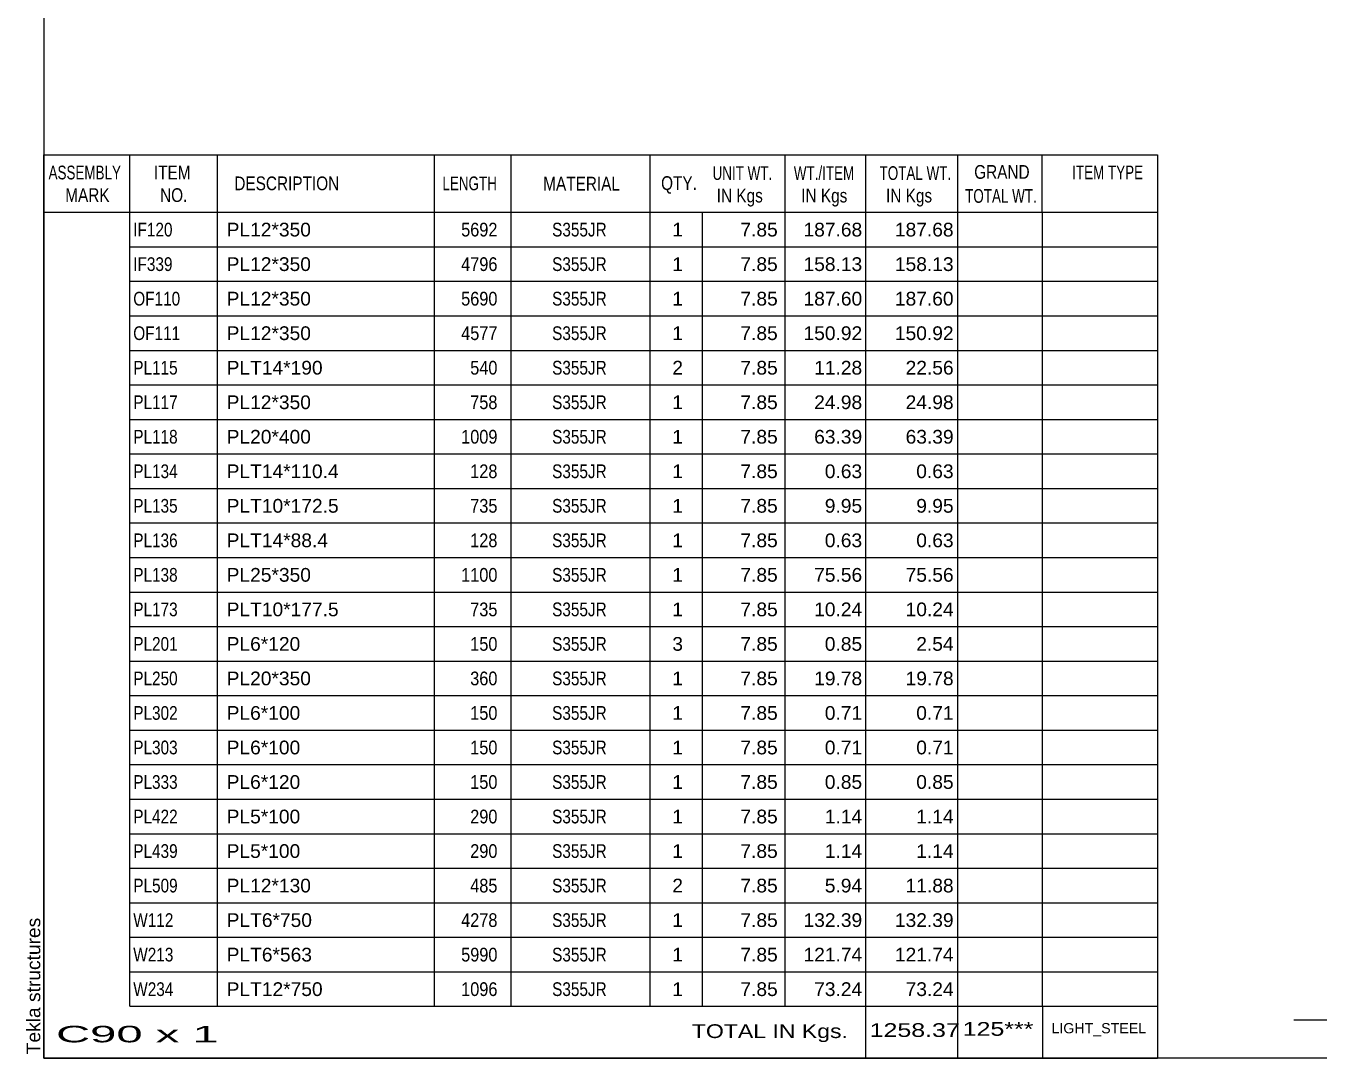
# Model space of a CAD drawing. Header units: millimetres. Extents: x -314 to 100, y -164 to 123.
# Drawn here: x -314.1 to -134.2, y -164.1 to -20.6 of the extents above; entities that cross this region are included whole.
import ezdxf

# ---------------------------------------------------------------- set-up
doc = ezdxf.new("R2010")
doc.units = ezdxf.units.MM
doc.styles.add('Arial', font='ARIAL.TTF', dxfattribs={"height": 0.2})
doc.styles.add('Arial Narrow', font='ARIALN.TTF', dxfattribs={"height": 0.2})

# ---------------------------------------------------------------- blocks, each defined once
blk = doc.blocks.new('Unknown-623260570-1210')
at = {"color": 5, "linetype": 'Continuous'}
for p, q in [((-311.62, 122.96), (-311.62, -164.04)), ((-311.62, -164.04), (98.38, -164.04))]:
    blk.add_line(p, q, dxfattribs=at)
at = {"color": 174, "linetype": 'Continuous', "style": 'Arial'}
blk.add_text('Tekla structures', height=1.9102, rotation=90, dxfattribs=at).set_placement((-312.12, -163.54))
blk = doc.blocks.new('CBS_CALLOFF-623260570-10183')
at = {"color": 7, "linetype": 'Continuous'}
blk.add_line((-137.74, -158.77), (-21.51, -158.79), dxfattribs=at)
at = {"color": 3, "linetype": 'Continuous', "style": 'Arial Narrow'}
blk.add_text('QTY= 1 Nos.      COLUMN     MKD : C90', height=3.3405, dxfattribs=at).set_placement((-113.92, -157.88))
blk = doc.blocks.new('CBS_BOM-623260570-10182')
at = {"color": 7, "linetype": 'Continuous'}
for p, q in [((-311.65, -46.47), (-311.65, -38.47)), ((-311.65, -38.47), (-156.73, -38.48)), ((-299.65, -46.47), (-299.65, -38.47)), ((-287.46, -46.47), (-287.46, -38.47)), ((-257.29, -46.47), (-257.29, -38.47)), ((-246.61, -46.47), (-246.61, -38.47)), ((-227.3, -46.47), (-227.3, -38.47)), ((-208.5, -46.47), (-208.5, -38.47)), ((-197.28, -46.47), (-197.28, -38.47)), ((-184.5, -46.47), (-184.5, -38.47)), ((-172.75, -46.47), (-172.75, -38.47)), ((-156.73, -38.48), (-156.73, -46.46)), ((-311.65, -46.47), (-156.73, -46.47)), ((-311.65, -51.27), (-311.65, -46.47)), ((-299.65, -51.27), (-299.65, -46.47)), ((-287.46, -51.27), (-287.46, -46.47)), ((-257.29, -51.27), (-257.29, -46.47)), ((-246.61, -51.27), (-246.61, -46.47)), ((-227.3, -51.27), (-227.3, -46.47)), ((-220.03, -51.27), (-220.03, -46.47)), ((-208.5, -51.27), (-208.5, -46.47)), ((-197.28, -51.27), (-197.28, -46.47)), ((-184.5, -51.27), (-184.5, -46.47)), ((-172.73, -51.27), (-172.73, -46.47)), ((-156.73, -46.48), (-156.73, -51.27)), ((-311.65, -56.07), (-311.65, -51.27)), ((-299.65, -51.27), (-156.73, -51.27)), ((-299.65, -56.07), (-299.65, -51.27)), ((-287.46, -56.07), (-287.46, -51.27)), ((-257.29, -56.07), (-257.29, -51.27)), ((-246.61, -56.07), (-246.61, -51.27)), ((-227.3, -56.07), (-227.3, -51.27)), ((-220.03, -56.07), (-220.03, -51.27)), ((-208.5, -56.07), (-208.5, -51.27)), ((-197.28, -56.07), (-197.28, -51.27)), ((-184.5, -56.07), (-184.5, -51.27)), ((-172.73, -56.07), (-172.73, -51.27)), ((-156.73, -51.28), (-156.73, -56.07)), ((-311.65, -60.87), (-311.65, -56.07)), ((-299.65, -56.07), (-156.73, -56.07)), ((-299.65, -60.87), (-299.65, -56.07)), ((-287.46, -60.87), (-287.46, -56.07)), ((-257.29, -60.87), (-257.29, -56.07)), ((-246.61, -60.87), (-246.61, -56.07)), ((-227.3, -60.87), (-227.3, -56.07)), ((-220.03, -60.87), (-220.03, -56.07)), ((-208.5, -60.87), (-208.5, -56.07)), ((-197.28, -60.87), (-197.28, -56.07)), ((-184.5, -60.87), (-184.5, -56.07)), ((-172.73, -60.87), (-172.73, -56.07)), ((-156.73, -56.08), (-156.73, -60.87)), ((-311.65, -65.67), (-311.65, -60.87)), ((-299.65, -60.87), (-156.73, -60.87)), ((-299.65, -65.67), (-299.65, -60.87)), ((-287.46, -65.67), (-287.46, -60.87)), ((-257.29, -65.67), (-257.29, -60.87)), ((-246.61, -65.67), (-246.61, -60.87)), ((-227.3, -65.67), (-227.3, -60.87)), ((-220.03, -65.67), (-220.03, -60.87)), ((-208.5, -65.67), (-208.5, -60.87)), ((-197.28, -65.67), (-197.28, -60.87)), ((-184.5, -65.67), (-184.5, -60.87)), ((-172.73, -65.67), (-172.73, -60.87)), ((-156.73, -60.88), (-156.73, -65.67)), ((-311.65, -70.47), (-311.65, -65.67)), ((-299.65, -65.67), (-156.73, -65.67)), ((-299.65, -70.47), (-299.65, -65.67)), ((-287.46, -70.47), (-287.46, -65.67)), ((-257.29, -70.47), (-257.29, -65.67)), ((-246.61, -70.47), (-246.61, -65.67)), ((-227.3, -70.47), (-227.3, -65.67)), ((-220.03, -70.47), (-220.03, -65.67)), ((-208.5, -70.47), (-208.5, -65.67)), ((-197.28, -70.47), (-197.28, -65.67)), ((-184.5, -70.47), (-184.5, -65.67)), ((-172.73, -70.47), (-172.73, -65.67)), ((-156.73, -65.68), (-156.73, -70.47)), ((-311.65, -75.27), (-311.65, -70.47)), ((-299.65, -70.47), (-156.73, -70.47)), ((-299.65, -75.27), (-299.65, -70.47)), ((-287.46, -75.27), (-287.46, -70.47)), ((-257.29, -75.27), (-257.29, -70.47)), ((-246.61, -75.27), (-246.61, -70.47)), ((-227.3, -75.27), (-227.3, -70.47)), ((-220.03, -75.27), (-220.03, -70.47)), ((-208.5, -75.27), (-208.5, -70.47)), ((-197.28, -75.27), (-197.28, -70.47)), ((-184.5, -75.27), (-184.5, -70.47)), ((-172.73, -75.27), (-172.73, -70.47)), ((-156.73, -70.48), (-156.73, -75.27)), ((-311.65, -80.07), (-311.65, -75.27)), ((-299.65, -75.27), (-156.73, -75.27)), ((-299.65, -80.07), (-299.65, -75.27)), ((-287.46, -80.07), (-287.46, -75.27)), ((-257.29, -80.07), (-257.29, -75.27)), ((-246.61, -80.07), (-246.61, -75.27)), ((-227.3, -80.07), (-227.3, -75.27)), ((-220.03, -80.07), (-220.03, -75.27)), ((-208.5, -80.07), (-208.5, -75.27)), ((-197.28, -80.07), (-197.28, -75.27)), ((-184.5, -80.07), (-184.5, -75.27)), ((-172.73, -80.07), (-172.73, -75.27)), ((-156.73, -75.28), (-156.73, -80.07)), ((-311.65, -84.87), (-311.65, -80.07)), ((-299.65, -80.07), (-156.73, -80.07)), ((-299.65, -84.87), (-299.65, -80.07)), ((-287.46, -84.87), (-287.46, -80.07)), ((-257.29, -84.87), (-257.29, -80.07)), ((-246.61, -84.87), (-246.61, -80.07)), ((-227.3, -84.87), (-227.3, -80.07)), ((-220.03, -84.87), (-220.03, -80.07)), ((-208.5, -84.87), (-208.5, -80.07)), ((-197.28, -84.87), (-197.28, -80.07)), ((-184.5, -84.87), (-184.5, -80.07)), ((-172.73, -84.87), (-172.73, -80.07)), ((-156.73, -80.08), (-156.73, -84.87)), ((-311.65, -89.67), (-311.65, -84.87)), ((-299.65, -84.87), (-156.73, -84.87)), ((-299.65, -89.67), (-299.65, -84.87)), ((-287.46, -89.67), (-287.46, -84.87)), ((-257.29, -89.67), (-257.29, -84.87)), ((-246.61, -89.67), (-246.61, -84.87)), ((-227.3, -89.67), (-227.3, -84.87)), ((-220.03, -89.67), (-220.03, -84.87)), ((-208.5, -89.67), (-208.5, -84.87)), ((-197.28, -89.67), (-197.28, -84.87)), ((-184.5, -89.67), (-184.5, -84.87)), ((-172.73, -89.67), (-172.73, -84.87)), ((-156.73, -84.88), (-156.73, -89.67)), ((-311.65, -94.47), (-311.65, -89.67)), ((-299.65, -89.67), (-156.73, -89.67)), ((-299.65, -94.47), (-299.65, -89.67)), ((-287.46, -94.47), (-287.46, -89.67)), ((-257.29, -94.47), (-257.29, -89.67)), ((-246.61, -94.47), (-246.61, -89.67)), ((-227.3, -94.47), (-227.3, -89.67)), ((-220.03, -94.47), (-220.03, -89.67)), ((-208.5, -94.47), (-208.5, -89.67)), ((-197.28, -94.47), (-197.28, -89.67)), ((-184.5, -94.47), (-184.5, -89.67)), ((-172.73, -94.47), (-172.73, -89.67)), ((-156.73, -89.68), (-156.73, -94.47)), ((-311.65, -99.27), (-311.65, -94.47)), ((-299.65, -94.47), (-156.73, -94.47)), ((-299.65, -99.27), (-299.65, -94.47)), ((-287.46, -99.27), (-287.46, -94.47)), ((-257.29, -99.27), (-257.29, -94.47)), ((-246.61, -99.27), (-246.61, -94.47)), ((-227.3, -99.27), (-227.3, -94.47)), ((-220.03, -99.27), (-220.03, -94.47)), ((-208.5, -99.27), (-208.5, -94.47)), ((-197.28, -99.27), (-197.28, -94.47)), ((-184.5, -99.27), (-184.5, -94.47)), ((-172.73, -99.27), (-172.73, -94.47)), ((-156.73, -94.48), (-156.73, -99.27)), ((-311.65, -104.07), (-311.65, -99.27)), ((-299.65, -99.27), (-156.73, -99.27)), ((-299.65, -104.07), (-299.65, -99.27)), ((-287.46, -104.07), (-287.46, -99.27)), ((-257.29, -104.07), (-257.29, -99.27)), ((-246.61, -104.07), (-246.61, -99.27)), ((-227.3, -104.07), (-227.3, -99.27)), ((-220.03, -104.07), (-220.03, -99.27)), ((-208.5, -104.07), (-208.5, -99.27)), ((-197.28, -104.07), (-197.28, -99.27)), ((-184.5, -104.07), (-184.5, -99.27)), ((-172.73, -104.07), (-172.73, -99.27)), ((-156.73, -99.28), (-156.73, -104.07)), ((-311.65, -108.87), (-311.65, -104.07)), ((-299.65, -104.07), (-156.73, -104.07)), ((-299.65, -108.87), (-299.65, -104.07)), ((-287.46, -108.87), (-287.46, -104.07)), ((-257.29, -108.87), (-257.29, -104.07)), ((-246.61, -108.87), (-246.61, -104.07)), ((-227.3, -108.87), (-227.3, -104.07)), ((-220.03, -108.87), (-220.03, -104.07)), ((-208.5, -108.87), (-208.5, -104.07)), ((-197.28, -108.87), (-197.28, -104.07)), ((-184.5, -108.87), (-184.5, -104.07)), ((-172.73, -108.87), (-172.73, -104.07)), ((-156.73, -104.08), (-156.73, -108.87)), ((-311.65, -113.67), (-311.65, -108.87)), ((-299.65, -108.87), (-156.73, -108.87)), ((-299.65, -113.67), (-299.65, -108.87)), ((-287.46, -113.67), (-287.46, -108.87)), ((-257.29, -113.67), (-257.29, -108.87)), ((-246.61, -113.67), (-246.61, -108.87)), ((-227.3, -113.67), (-227.3, -108.87)), ((-220.03, -113.67), (-220.03, -108.87)), ((-208.5, -113.67), (-208.5, -108.87)), ((-197.28, -113.67), (-197.28, -108.87)), ((-184.5, -113.67), (-184.5, -108.87)), ((-172.73, -113.67), (-172.73, -108.87)), ((-156.73, -108.88), (-156.73, -113.67)), ((-311.65, -118.47), (-311.65, -113.67)), ((-299.65, -113.67), (-156.73, -113.67)), ((-299.65, -118.47), (-299.65, -113.67)), ((-287.46, -118.47), (-287.46, -113.67)), ((-257.29, -118.47), (-257.29, -113.67)), ((-246.61, -118.47), (-246.61, -113.67)), ((-227.3, -118.47), (-227.3, -113.67)), ((-220.03, -118.47), (-220.03, -113.67)), ((-208.5, -118.47), (-208.5, -113.67)), ((-197.28, -118.47), (-197.28, -113.67)), ((-184.5, -118.47), (-184.5, -113.67)), ((-172.73, -118.47), (-172.73, -113.67)), ((-156.73, -113.68), (-156.73, -118.47)), ((-311.65, -123.27), (-311.65, -118.47)), ((-299.65, -118.47), (-156.73, -118.47)), ((-299.65, -123.27), (-299.65, -118.47)), ((-287.46, -123.27), (-287.46, -118.47)), ((-257.29, -123.27), (-257.29, -118.47)), ((-246.61, -123.27), (-246.61, -118.47)), ((-227.3, -123.27), (-227.3, -118.47)), ((-220.03, -123.27), (-220.03, -118.47)), ((-208.5, -123.27), (-208.5, -118.47)), ((-197.28, -123.27), (-197.28, -118.47)), ((-184.5, -123.27), (-184.5, -118.47)), ((-172.73, -123.27), (-172.73, -118.47)), ((-156.73, -118.48), (-156.73, -123.27)), ((-311.65, -128.07), (-311.65, -123.27)), ((-299.65, -123.27), (-156.73, -123.27)), ((-299.65, -128.07), (-299.65, -123.27)), ((-287.46, -128.07), (-287.46, -123.27)), ((-257.29, -128.07), (-257.29, -123.27)), ((-246.61, -128.07), (-246.61, -123.27)), ((-227.3, -128.07), (-227.3, -123.27)), ((-220.03, -128.07), (-220.03, -123.27)), ((-208.5, -128.07), (-208.5, -123.27)), ((-197.28, -128.07), (-197.28, -123.27)), ((-184.5, -128.07), (-184.5, -123.27)), ((-172.73, -128.07), (-172.73, -123.27)), ((-156.73, -123.28), (-156.73, -128.07)), ((-311.65, -132.87), (-311.65, -128.07)), ((-299.65, -128.07), (-156.73, -128.07)), ((-299.65, -132.87), (-299.65, -128.07)), ((-287.46, -132.87), (-287.46, -128.07)), ((-257.29, -132.87), (-257.29, -128.07)), ((-246.61, -132.87), (-246.61, -128.07)), ((-227.3, -132.87), (-227.3, -128.07)), ((-220.03, -132.87), (-220.03, -128.07)), ((-208.5, -132.87), (-208.5, -128.07)), ((-197.28, -132.87), (-197.28, -128.07)), ((-184.5, -132.87), (-184.5, -128.07)), ((-172.73, -132.87), (-172.73, -128.07)), ((-156.73, -128.08), (-156.73, -132.87)), ((-311.65, -137.67), (-311.65, -132.87)), ((-299.65, -132.87), (-156.73, -132.87)), ((-299.65, -137.67), (-299.65, -132.87)), ((-287.46, -137.67), (-287.46, -132.87)), ((-257.29, -137.67), (-257.29, -132.87)), ((-246.61, -137.67), (-246.61, -132.87)), ((-227.3, -137.67), (-227.3, -132.87)), ((-220.03, -137.67), (-220.03, -132.87)), ((-208.5, -137.67), (-208.5, -132.87)), ((-197.28, -137.67), (-197.28, -132.87)), ((-184.5, -137.67), (-184.5, -132.87)), ((-172.73, -137.67), (-172.73, -132.87)), ((-156.73, -132.88), (-156.73, -137.67)), ((-311.65, -142.47), (-311.65, -137.67)), ((-299.65, -137.67), (-156.73, -137.67)), ((-299.65, -142.47), (-299.65, -137.67)), ((-287.46, -142.47), (-287.46, -137.67)), ((-257.29, -142.47), (-257.29, -137.67)), ((-246.61, -142.47), (-246.61, -137.67)), ((-227.3, -142.47), (-227.3, -137.67)), ((-220.03, -142.47), (-220.03, -137.67)), ((-208.5, -142.47), (-208.5, -137.67)), ((-197.28, -142.47), (-197.28, -137.67)), ((-184.5, -142.47), (-184.5, -137.67)), ((-172.73, -142.47), (-172.73, -137.67)), ((-156.73, -137.68), (-156.73, -142.47)), ((-311.65, -147.27), (-311.65, -142.47)), ((-299.65, -142.47), (-156.73, -142.47)), ((-299.65, -147.27), (-299.65, -142.47)), ((-287.46, -147.27), (-287.46, -142.47)), ((-257.29, -147.27), (-257.29, -142.47)), ((-246.61, -147.27), (-246.61, -142.47)), ((-227.3, -147.27), (-227.3, -142.47)), ((-220.03, -147.27), (-220.03, -142.47)), ((-208.5, -147.27), (-208.5, -142.47)), ((-197.28, -147.27), (-197.28, -142.47)), ((-184.5, -147.27), (-184.5, -142.47)), ((-172.73, -147.27), (-172.73, -142.47)), ((-156.73, -142.48), (-156.73, -147.27)), ((-311.65, -152.07), (-311.65, -147.27)), ((-299.65, -147.27), (-156.73, -147.27)), ((-299.65, -152.07), (-299.65, -147.27)), ((-287.46, -152.07), (-287.46, -147.27)), ((-257.29, -152.07), (-257.29, -147.27)), ((-246.61, -152.07), (-246.61, -147.27)), ((-227.3, -152.07), (-227.3, -147.27)), ((-220.03, -152.07), (-220.03, -147.27)), ((-208.5, -152.07), (-208.5, -147.27)), ((-197.28, -152.07), (-197.28, -147.27)), ((-184.5, -152.07), (-184.5, -147.27)), ((-172.73, -152.07), (-172.73, -147.27)), ((-156.73, -147.28), (-156.73, -152.07)), ((-311.65, -156.87), (-311.65, -152.07)), ((-299.65, -152.07), (-156.73, -152.07)), ((-299.65, -156.87), (-299.65, -152.07)), ((-287.46, -156.87), (-287.46, -152.07)), ((-257.29, -156.87), (-257.29, -152.07)), ((-246.61, -156.87), (-246.61, -152.07)), ((-227.3, -156.87), (-227.3, -152.07)), ((-220.03, -156.87), (-220.03, -152.07)), ((-208.5, -156.87), (-208.5, -152.07)), ((-197.28, -156.87), (-197.28, -152.07)), ((-184.5, -156.87), (-184.5, -152.07)), ((-172.73, -156.87), (-172.73, -152.07)), ((-156.73, -152.08), (-156.73, -156.87)), ((-311.65, -164.07), (-311.65, -156.89)), ((-299.65, -156.87), (-156.73, -156.87)), ((-197.28, -164.07), (-197.28, -156.89)), ((-184.5, -164.07), (-184.5, -156.89)), ((-172.69, -164.07), (-172.69, -156.89)), ((-156.73, -156.87), (-156.73, -164.07)), ((-311.65, -164.07), (-156.73, -164.07))]:
    blk.add_line(p, q, dxfattribs=at)
at = {"color": 3, "linetype": 'Continuous', "style": 'Arial'}
for s, height, width, p in [('ASSEMBLY', 1.91, 0.7, (-310.97, -41.9)), ('ITEM', 1.91, 0.8, (-296.32, -41.9)), ('UNIT WT.', 1.91, 0.7, (-218.61, -41.98)), ('WT./ITEM', 1.91, 0.7, (-207.31, -41.98)), ('TOTAL WT.', 1.91, 0.7, (-195.38, -41.98)), ('GRAND', 1.91, 0.8, (-182.22, -41.82)), ('ITEM TYPE', 1.91, 0.7, (-168.59, -41.89)), ('MARK', 1.91, 0.8, (-308.65, -45.04)), ('NO.', 1.91, 0.8, (-295.46, -45.04)), ('DESCRIPTION', 1.9102, 0.8, (-285.13, -43.41)), ('LENGTH', 1.91, 0.7, (-256.19, -43.41)), ('MATERIAL', 1.91, 0.8, (-242.17, -43.45)), ('QTY.', 1.91, 0.8, (-225.77, -43.37)), ('IN Kgs', 1.91, 0.8, (-218.03, -45.11)), ('IN Kgs', 1.91, 0.8, (-206.27, -45.11)), ('IN Kgs', 1.91, 0.8, (-194.48, -45.11)), ('TOTAL WT.', 1.91, 0.7, (-183.48, -45.16))]:
    blk.add_text(s, height=height, dxfattribs=dict(at, width=width)).set_placement(p)
at = {"color": 7, "linetype": 'Continuous', "style": 'Arial'}
for s, width, p in [('IF120', 0.8, (-299.19, -49.84)), ('5692', 0.85, (-253.58, -49.84)), ('S355JR', 0.8, (-240.93, -49.84)), ('IF339', 0.8, (-299.19, -54.64)), ('4796', 0.85, (-253.58, -54.64)), ('S355JR', 0.8, (-240.93, -54.64)), ('OF110', 0.8, (-299.19, -59.44)), ('5690', 0.85, (-253.58, -59.44)), ('S355JR', 0.8, (-240.93, -59.44)), ('OF111', 0.8, (-299.19, -64.24)), ('4577', 0.85, (-253.58, -64.24)), ('S355JR', 0.8, (-240.93, -64.24)), ('PL115', 0.8, (-299.19, -69.04)), ('540', 0.85, (-252.32, -69.04)), ('S355JR', 0.8, (-240.93, -69.04)), ('PL117', 0.8, (-299.19, -73.84)), ('758', 0.85, (-252.32, -73.84)), ('S355JR', 0.8, (-240.93, -73.84)), ('PL118', 0.8, (-299.19, -78.64)), ('1009', 0.85, (-253.58, -78.64)), ('S355JR', 0.8, (-240.93, -78.64)), ('PL134', 0.8, (-299.19, -83.44)), ('128', 0.85, (-252.32, -83.44)), ('S355JR', 0.8, (-240.93, -83.44)), ('PL135', 0.8, (-299.19, -88.24)), ('735', 0.85, (-252.32, -88.24)), ('S355JR', 0.8, (-240.93, -88.24)), ('PL136', 0.8, (-299.19, -93.04)), ('128', 0.85, (-252.32, -93.04)), ('S355JR', 0.8, (-240.93, -93.04)), ('PL138', 0.8, (-299.19, -97.84)), ('1100', 0.85, (-253.58, -97.84)), ('S355JR', 0.8, (-240.93, -97.84)), ('PL173', 0.8, (-299.19, -102.64)), ('735', 0.85, (-252.32, -102.64)), ('S355JR', 0.8, (-240.93, -102.64)), ('PL201', 0.8, (-299.19, -107.44)), ('150', 0.85, (-252.32, -107.44)), ('S355JR', 0.8, (-240.93, -107.44)), ('PL250', 0.8, (-299.19, -112.24)), ('360', 0.85, (-252.32, -112.24)), ('S355JR', 0.8, (-240.93, -112.24)), ('PL302', 0.8, (-299.19, -117.04)), ('150', 0.85, (-252.32, -117.04)), ('S355JR', 0.8, (-240.93, -117.04)), ('PL303', 0.8, (-299.19, -121.84)), ('150', 0.85, (-252.32, -121.84)), ('S355JR', 0.8, (-240.93, -121.84)), ('PL333', 0.8, (-299.19, -126.64)), ('150', 0.85, (-252.32, -126.64)), ('S355JR', 0.8, (-240.93, -126.64)), ('PL422', 0.8, (-299.19, -131.44)), ('290', 0.85, (-252.32, -131.44)), ('S355JR', 0.8, (-240.93, -131.44)), ('PL439', 0.8, (-299.19, -136.24)), ('290', 0.85, (-252.32, -136.24)), ('S355JR', 0.8, (-240.93, -136.24)), ('PL509', 0.8, (-299.19, -141.04)), ('485', 0.85, (-252.32, -141.04)), ('S355JR', 0.8, (-240.93, -141.04)), ('W112', 0.8, (-299.19, -145.84)), ('4278', 0.85, (-253.58, -145.84)), ('S355JR', 0.8, (-240.93, -145.84)), ('W213', 0.8, (-299.19, -150.64)), ('5990', 0.85, (-253.58, -150.64)), ('S355JR', 0.8, (-240.93, -150.64)), ('W234', 0.8, (-299.19, -155.44)), ('1096', 0.85, (-253.58, -155.44)), ('S355JR', 0.8, (-240.93, -155.44))]:
    blk.add_text(s, height=1.91, dxfattribs=dict(at, width=width)).set_placement(p)
for s, height, p in [('PL12*350', 1.91, (-286.2, -49.84)), ('1', 1.91, (-224.21, -49.84)), ('7.85', 1.91, (-214.74, -49.84)), ('187.68', 1.91, (-205.96, -49.84)), ('187.68', 1.91, (-193.25, -49.84)), ('PL12*350', 1.91, (-286.2, -54.64)), ('1', 1.91, (-224.21, -54.64)), ('7.85', 1.91, (-214.74, -54.64)), ('158.13', 1.91, (-205.96, -54.64)), ('158.13', 1.91, (-193.25, -54.64)), ('PL12*350', 1.91, (-286.2, -59.44)), ('1', 1.91, (-224.21, -59.44)), ('7.85', 1.91, (-214.74, -59.44)), ('187.60', 1.91, (-205.96, -59.44)), ('187.60', 1.91, (-193.25, -59.44)), ('PL12*350', 1.91, (-286.2, -64.24)), ('1', 1.91, (-224.21, -64.24)), ('7.85', 1.91, (-214.74, -64.24)), ('150.92', 1.91, (-205.96, -64.24)), ('150.92', 1.91, (-193.25, -64.24)), ('PLT14*190', 1.91, (-286.2, -69.04)), ('2', 1.91, (-224.21, -69.04)), ('7.85', 1.91, (-214.74, -69.04)), ('11.28', 1.91, (-204.48, -69.04)), ('22.56', 1.91, (-191.76, -69.04)), ('PL12*350', 1.91, (-286.2, -73.84)), ('1', 1.91, (-224.21, -73.84)), ('7.85', 1.91, (-214.74, -73.84)), ('24.98', 1.91, (-204.48, -73.84)), ('24.98', 1.91, (-191.76, -73.84)), ('PL20*400', 1.91, (-286.2, -78.64)), ('1', 1.91, (-224.21, -78.64)), ('7.85', 1.91, (-214.74, -78.64)), ('63.39', 1.91, (-204.48, -78.64)), ('63.39', 1.91, (-191.76, -78.64)), ('PLT14*110.4', 1.9102, (-286.2, -83.44)), ('1', 1.91, (-224.21, -83.44)), ('7.85', 1.91, (-214.74, -83.44)), ('0.63', 1.91, (-203, -83.44)), ('0.63', 1.91, (-190.28, -83.44)), ('PLT10*172.5', 1.9102, (-286.2, -88.24)), ('1', 1.91, (-224.21, -88.24)), ('7.85', 1.91, (-214.74, -88.24)), ('9.95', 1.91, (-203, -88.24)), ('9.95', 1.91, (-190.28, -88.24)), ('PLT14*88.4', 1.91, (-286.2, -93.04)), ('1', 1.91, (-224.21, -93.04)), ('7.85', 1.91, (-214.74, -93.04)), ('0.63', 1.91, (-203, -93.04)), ('0.63', 1.91, (-190.28, -93.04)), ('PL25*350', 1.91, (-286.2, -97.84)), ('1', 1.91, (-224.21, -97.84)), ('7.85', 1.91, (-214.74, -97.84)), ('75.56', 1.91, (-204.48, -97.84)), ('75.56', 1.91, (-191.76, -97.84)), ('PLT10*177.5', 1.9102, (-286.2, -102.64)), ('1', 1.91, (-224.21, -102.64)), ('7.85', 1.91, (-214.74, -102.64)), ('10.24', 1.91, (-204.48, -102.64)), ('10.24', 1.91, (-191.76, -102.64)), ('PL6*120', 1.91, (-286.2, -107.44)), ('3', 1.91, (-224.21, -107.44)), ('7.85', 1.91, (-214.74, -107.44)), ('0.85', 1.91, (-203, -107.44)), ('2.54', 1.91, (-190.28, -107.44)), ('PL20*350', 1.91, (-286.2, -112.24)), ('1', 1.91, (-224.21, -112.24)), ('7.85', 1.91, (-214.74, -112.24)), ('19.78', 1.91, (-204.48, -112.24)), ('19.78', 1.91, (-191.76, -112.24)), ('PL6*100', 1.91, (-286.2, -117.04)), ('7.85', 1.91, (-214.74, -117.04)), ('0.71', 1.91, (-203, -117.04)), ('0.71', 1.91, (-190.28, -117.04)), ('1', 1.91, (-224.21, -117.04)), ('PL6*100', 1.91, (-286.2, -121.84)), ('1', 1.91, (-224.21, -121.84)), ('7.85', 1.91, (-214.74, -121.84)), ('0.71', 1.91, (-203, -121.84)), ('0.71', 1.91, (-190.28, -121.84)), ('PL6*120', 1.91, (-286.2, -126.64)), ('1', 1.91, (-224.21, -126.64)), ('7.85', 1.91, (-214.74, -126.64)), ('0.85', 1.91, (-203, -126.64)), ('0.85', 1.91, (-190.28, -126.64)), ('PL5*100', 1.91, (-286.2, -131.44)), ('7.85', 1.91, (-214.74, -131.44)), ('1', 1.91, (-224.21, -131.44)), ('1.14', 1.91, (-203, -131.44)), ('1.14', 1.91, (-190.28, -131.44)), ('PL5*100', 1.91, (-286.2, -136.24)), ('1', 1.91, (-224.21, -136.24)), ('7.85', 1.91, (-214.74, -136.24)), ('1.14', 1.91, (-203, -136.24)), ('1.14', 1.91, (-190.28, -136.24)), ('PL12*130', 1.91, (-286.2, -141.04)), ('2', 1.91, (-224.21, -141.04)), ('7.85', 1.91, (-214.74, -141.04)), ('5.94', 1.91, (-203, -141.04)), ('11.88', 1.91, (-191.76, -141.04)), ('PLT6*750', 1.91, (-286.2, -145.84)), ('7.85', 1.91, (-214.74, -145.84)), ('132.39', 1.91, (-205.96, -145.84)), ('132.39', 1.91, (-193.25, -145.84)), ('1', 1.91, (-224.21, -145.84)), ('PLT6*563', 1.91, (-286.2, -150.64)), ('1', 1.91, (-224.21, -150.64)), ('7.85', 1.91, (-214.74, -150.64)), ('121.74', 1.91, (-205.96, -150.64)), ('121.74', 1.91, (-193.25, -150.64)), ('PLT12*750', 1.91, (-286.2, -155.44)), ('1', 1.91, (-224.21, -155.44)), ('7.85', 1.91, (-214.74, -155.44)), ('73.24', 1.91, (-204.48, -155.44)), ('73.24', 1.91, (-191.76, -155.44))]:
    blk.add_text(s, height=height, dxfattribs=at).set_placement(p)
at = {"color": 6, "linetype": 'Continuous', "style": 'Arial'}
for s, height, width, p in [('C90 x 1', 2.292, 2.05, (-309.93, -161.88)), ('TOTAL IN Kgs.', 1.9102, 1.2, (-221.49, -161.28)), ('1258.37', 1.91, 1.3, (-196.76, -161.13)), ('125***', 1.91, 1.3, (-183.82, -160.97))]:
    blk.add_text(s, height=height, dxfattribs=dict(at, width=width)).set_placement(p)
blk.add_text('LIGHT_STEEL', height=1.4135, dxfattribs=at).set_placement((-171.47, -160.62))

msp = doc.modelspace()

# ---------------------------------------------------------------- block references
for name in ['Unknown-623260570-1210', 'CBS_BOM-623260570-10182', 'CBS_CALLOFF-623260570-10183']:
    msp.add_blockref(name, (0, 0))

doc.saveas('drawing.dxf')
